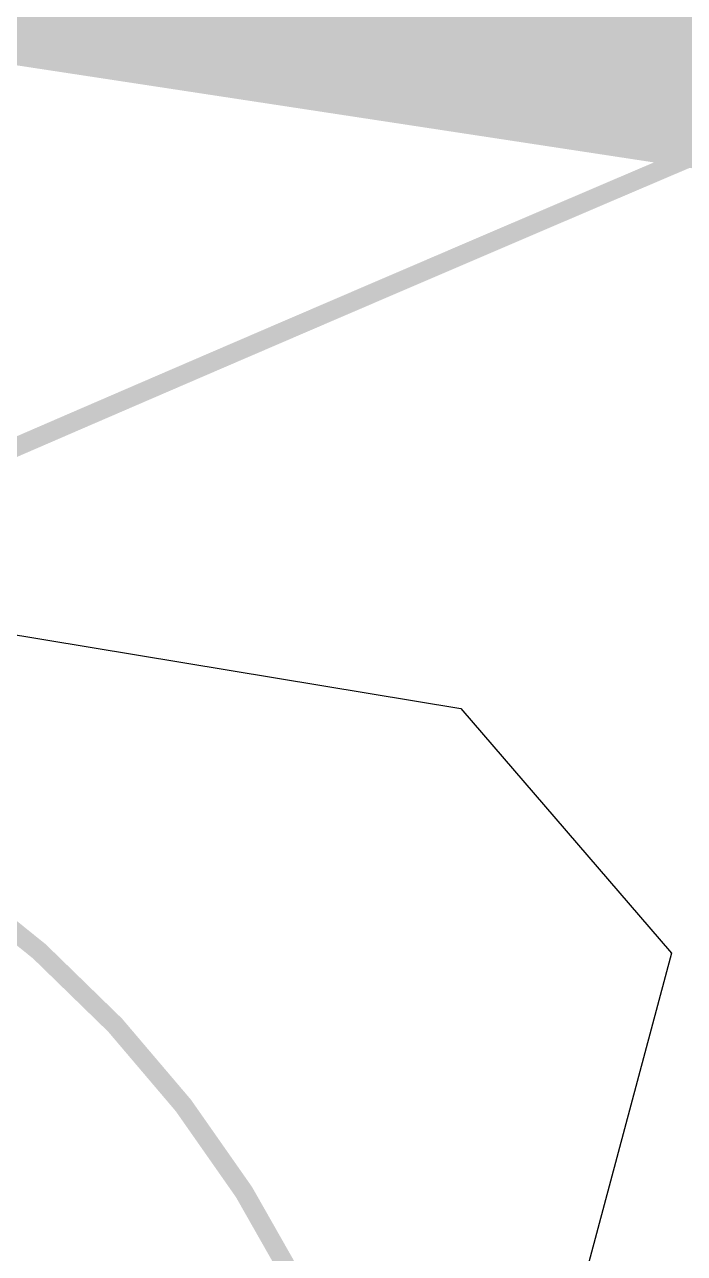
# Model space of a CAD drawing. Header units: inches. Extents: x -7 to 348, y -14 to 159.
# Drawn here: x 39.568 to 40.008, y 39.894 to 40.713 of the extents above; entities that cross this region are included whole.
import ezdxf

# ---------------------------------------------------------------- set-up
doc = ezdxf.new("R2010")
doc.units = ezdxf.units.IN
for name, color, linetype in [('Dimension', 6, 'Continuous'), ('Fabrication', 76, 'Continuous'), ('Top Layer', 1, 'Continuous')]:
    doc.layers.add(name, color=color, linetype=linetype)

msp = doc.modelspace()

# ---------------------------------------------------------------- linework, layer by layer
at = {"layer": 'Dimension', "const_width": 0.254}
msp.add_lwpolyline([(58.31, 19.467, 1), (13.31, 19.467, 1)], format="xyb", close=True, dxfattribs=at)
at = {"layer": 'Fabrication', "const_width": 0.0127}
for points in [[(24.22195, 38.2498, -0.198805), (40.83044, 40.96929)], [(24.22195, 38.2498, -0.198805), (40.83044, 40.96929)], [(39.20154, 40.27405, -0.367474), (39.83045, 39.53389)], [(39.20154, 40.27405, -0.367474), (39.83045, 39.53389)], [(39.20154, 40.27405, -0.367474), (39.83045, 39.53389)], [(39.20154, 40.27405, -0.367474), (39.83045, 39.53389)]]:
    msp.add_lwpolyline(points, format="xyb", dxfattribs=at)
for points in [[(40.00014, 40.61943), (40.01587, 40.62614)], [(40.00014, 40.61943), (40.01587, 40.62614)], [(39.9853, 40.61309), (40.00014, 40.61943)], [(39.9853, 40.61309), (40.00014, 40.61943)], [(39.95823, 40.60153), (39.97051, 40.60678)], [(39.95823, 40.60153), (39.97051, 40.60678)], [(39.97051, 40.60678), (39.9853, 40.61309)], [(39.97051, 40.60678), (39.9853, 40.61309)], [(39.94961, 40.59785), (39.95823, 40.60153)], [(39.94961, 40.59785), (39.95823, 40.60153)], [(39.92518, 40.58739), (39.93329, 40.59086)], [(39.92518, 40.58739), (39.93329, 40.59086)], [(39.93329, 40.59086), (39.94144, 40.59435)], [(39.93329, 40.59086), (39.94144, 40.59435)], [(39.94144, 40.59435), (39.94961, 40.59785)], [(39.94144, 40.59435), (39.94961, 40.59785)], [(39.90943, 40.58065), (39.91709, 40.58393)], [(39.90943, 40.58065), (39.91709, 40.58393)], [(39.91709, 40.58393), (39.92518, 40.58739)], [(39.91709, 40.58393), (39.92518, 40.58739)], [(39.88661, 40.57088), (39.89419, 40.57413)], [(39.88661, 40.57088), (39.89419, 40.57413)], [(39.89419, 40.57413), (39.9018, 40.57738)], [(39.89419, 40.57413), (39.9018, 40.57738)], [(39.9018, 40.57738), (39.90943, 40.58065)], [(39.9018, 40.57738), (39.90943, 40.58065)], [(39.87152, 40.56441), (39.87905, 40.56764)], [(39.87152, 40.56441), (39.87905, 40.56764)], [(39.87905, 40.56764), (39.88661, 40.57088)], [(39.87905, 40.56764), (39.88661, 40.57088)], [(39.84909, 40.55479), (39.85654, 40.55799)], [(39.84909, 40.55479), (39.85654, 40.55799)], [(39.85654, 40.55799), (39.86402, 40.5612)], [(39.85654, 40.55799), (39.86402, 40.5612)], [(39.86402, 40.5612), (39.87152, 40.56441)], [(39.86402, 40.5612), (39.87152, 40.56441)], [(39.83426, 40.54843), (39.84166, 40.55161)], [(39.83426, 40.54843), (39.84166, 40.55161)], [(39.84166, 40.55161), (39.84909, 40.55479)], [(39.84166, 40.55161), (39.84909, 40.55479)], [(39.81221, 40.53897), (39.81953, 40.54211)], [(39.81221, 40.53897), (39.81953, 40.54211)], [(39.81953, 40.54211), (39.82688, 40.54527)], [(39.81953, 40.54211), (39.82688, 40.54527)], [(39.82688, 40.54527), (39.83426, 40.54843)], [(39.82688, 40.54527), (39.83426, 40.54843)], [(39.79077, 40.52976), (39.79764, 40.53271)], [(39.79077, 40.52976), (39.79764, 40.53271)], [(39.79764, 40.53271), (39.80491, 40.53583)], [(39.79764, 40.53271), (39.80491, 40.53583)], [(39.80491, 40.53583), (39.81221, 40.53897)], [(39.80491, 40.53583), (39.81221, 40.53897)], [(39.77711, 40.52389), (39.78393, 40.52682)], [(39.77711, 40.52389), (39.78393, 40.52682)], [(39.78393, 40.52682), (39.79077, 40.52976)], [(39.78393, 40.52682), (39.79077, 40.52976)], [(39.75678, 40.51515), (39.76353, 40.51805)], [(39.75678, 40.51515), (39.76353, 40.51805)], [(39.76353, 40.51805), (39.77031, 40.52097)], [(39.76353, 40.51805), (39.77031, 40.52097)], [(39.77031, 40.52097), (39.77711, 40.52389)], [(39.77031, 40.52097), (39.77711, 40.52389)], [(39.73666, 40.5065), (39.74335, 40.50937)], [(39.73666, 40.5065), (39.74335, 40.50937)], [(39.74335, 40.50937), (39.75005, 40.51226)], [(39.74335, 40.50937), (39.75005, 40.51226)], [(39.75005, 40.51226), (39.75678, 40.51515)], [(39.75005, 40.51226), (39.75678, 40.51515)], [(39.71676, 40.49793), (39.72337, 40.50077)], [(39.71676, 40.49793), (39.72337, 40.50077)], [(39.72337, 40.50077), (39.73001, 40.50363)], [(39.72337, 40.50077), (39.73001, 40.50363)], [(39.73001, 40.50363), (39.73666, 40.5065)], [(39.73001, 40.50363), (39.73666, 40.5065)], [(39.69706, 40.48944), (39.7036, 40.49226)], [(39.69706, 40.48944), (39.7036, 40.49226)], [(39.7036, 40.49226), (39.71017, 40.49509)], [(39.7036, 40.49226), (39.71017, 40.49509)], [(39.71017, 40.49509), (39.71676, 40.49793)], [(39.71017, 40.49509), (39.71676, 40.49793)], [(39.67792, 40.48119), (39.68404, 40.48383)], [(39.67792, 40.48119), (39.68404, 40.48383)], [(39.68404, 40.48383), (39.69053, 40.48663)], [(39.68404, 40.48383), (39.69053, 40.48663)], [(39.69053, 40.48663), (39.69706, 40.48944)], [(39.69053, 40.48663), (39.69706, 40.48944)], [(39.65969, 40.47333), (39.66575, 40.47594)], [(39.65969, 40.47333), (39.66575, 40.47594)], [(39.66575, 40.47594), (39.67182, 40.47856)], [(39.66575, 40.47594), (39.67182, 40.47856)], [(39.67182, 40.47856), (39.67792, 40.48119)], [(39.67182, 40.47856), (39.67792, 40.48119)], [(39.64166, 40.46554), (39.64765, 40.46813)], [(39.64166, 40.46554), (39.64765, 40.46813)], [(39.64765, 40.46813), (39.65366, 40.47072)], [(39.64765, 40.46813), (39.65366, 40.47072)], [(39.65366, 40.47072), (39.65969, 40.47333)], [(39.65366, 40.47072), (39.65969, 40.47333)], [(39.6238, 40.45782), (39.62973, 40.46039)], [(39.6238, 40.45782), (39.62973, 40.46039)], [(39.62973, 40.46039), (39.63568, 40.46296)], [(39.62973, 40.46039), (39.63568, 40.46296)], [(39.63568, 40.46296), (39.64166, 40.46554)], [(39.63568, 40.46296), (39.64166, 40.46554)], [(39.60613, 40.45019), (39.612, 40.45272)], [(39.60613, 40.45019), (39.612, 40.45272)], [(39.612, 40.45272), (39.61789, 40.45527)], [(39.612, 40.45272), (39.61789, 40.45527)], [(39.61789, 40.45527), (39.6238, 40.45782)], [(39.61789, 40.45527), (39.6238, 40.45782)], [(39.58286, 40.44011), (39.58865, 40.44262)], [(39.58286, 40.44011), (39.58865, 40.44262)], [(39.58865, 40.44262), (39.59445, 40.44513)], [(39.58865, 40.44262), (39.59445, 40.44513)], [(39.59445, 40.44513), (39.60028, 40.44766)], [(39.59445, 40.44513), (39.60028, 40.44766)], [(39.60028, 40.44766), (39.60613, 40.45019)], [(39.60028, 40.44766), (39.60613, 40.45019)], [(39.54984, 40.42582), (39.58286, 40.44011)], [(39.54984, 40.42582), (39.58286, 40.44011)]]:
    msp.add_lwpolyline(points, dxfattribs=at)
at = {"layer": 'Fabrication', "const_width": 0.00635}
for points in [[(39.99697, 40.61943, 1), (40.00332, 40.61943, 1)], [(39.99697, 40.61943, 1), (40.00332, 40.61943, 1)], [(39.99697, 40.61943, 1), (40.00332, 40.61943, 1)], [(39.99697, 40.61943, 1), (40.00332, 40.61943, 1)], [(39.96733, 40.60678, 1), (39.97368, 40.60678, 1)], [(39.96733, 40.60678, 1), (39.97368, 40.60678, 1)], [(39.96733, 40.60678, 1), (39.97368, 40.60678, 1)], [(39.96733, 40.60678, 1), (39.97368, 40.60678, 1)], [(39.98212, 40.61309, 1), (39.98847, 40.61309, 1)], [(39.98212, 40.61309, 1), (39.98847, 40.61309, 1)], [(39.98212, 40.61309, 1), (39.98847, 40.61309, 1)], [(39.98212, 40.61309, 1), (39.98847, 40.61309, 1)], [(39.95505, 40.60153, 1), (39.9614, 40.60153, 1)], [(39.95505, 40.60153, 1), (39.9614, 40.60153, 1)], [(39.95505, 40.60153, 1), (39.9614, 40.60153, 1)], [(39.95505, 40.60153, 1), (39.9614, 40.60153, 1)], [(39.93012, 40.59086, 1), (39.93647, 40.59086, 1)], [(39.93012, 40.59086, 1), (39.93647, 40.59086, 1)], [(39.93012, 40.59086, 1), (39.93647, 40.59086, 1)], [(39.93012, 40.59086, 1), (39.93647, 40.59086, 1)], [(39.93826, 40.59435, 1), (39.94461, 40.59435, 1)], [(39.93826, 40.59435, 1), (39.94461, 40.59435, 1)], [(39.93826, 40.59435, 1), (39.94461, 40.59435, 1)], [(39.93826, 40.59435, 1), (39.94461, 40.59435, 1)], [(39.94644, 40.59785, 1), (39.95279, 40.59785, 1)], [(39.94644, 40.59785, 1), (39.95279, 40.59785, 1)], [(39.94644, 40.59785, 1), (39.95279, 40.59785, 1)], [(39.94644, 40.59785, 1), (39.95279, 40.59785, 1)], [(39.91391, 40.58393, 1), (39.92026, 40.58393, 1)], [(39.91391, 40.58393, 1), (39.92026, 40.58393, 1)], [(39.91391, 40.58393, 1), (39.92026, 40.58393, 1)], [(39.91391, 40.58393, 1), (39.92026, 40.58393, 1)], [(39.922, 40.58739, 1), (39.92835, 40.58739, 1)], [(39.922, 40.58739, 1), (39.92835, 40.58739, 1)], [(39.922, 40.58739, 1), (39.92835, 40.58739, 1)], [(39.922, 40.58739, 1), (39.92835, 40.58739, 1)], [(39.89101, 40.57413, 1), (39.89736, 40.57413, 1)], [(39.89101, 40.57413, 1), (39.89736, 40.57413, 1)], [(39.89101, 40.57413, 1), (39.89736, 40.57413, 1)], [(39.89101, 40.57413, 1), (39.89736, 40.57413, 1)], [(39.89862, 40.57738, 1), (39.90497, 40.57738, 1)], [(39.89862, 40.57738, 1), (39.90497, 40.57738, 1)], [(39.89862, 40.57738, 1), (39.90497, 40.57738, 1)], [(39.89862, 40.57738, 1), (39.90497, 40.57738, 1)], [(39.90625, 40.58065, 1), (39.9126, 40.58065, 1)], [(39.90625, 40.58065, 1), (39.9126, 40.58065, 1)], [(39.90625, 40.58065, 1), (39.9126, 40.58065, 1)], [(39.90625, 40.58065, 1), (39.9126, 40.58065, 1)], [(39.87588, 40.56764, 1), (39.88223, 40.56764, 1)], [(39.87588, 40.56764, 1), (39.88223, 40.56764, 1)], [(39.87588, 40.56764, 1), (39.88223, 40.56764, 1)], [(39.87588, 40.56764, 1), (39.88223, 40.56764, 1)], [(39.88343, 40.57088, 1), (39.88978, 40.57088, 1)], [(39.88343, 40.57088, 1), (39.88978, 40.57088, 1)], [(39.88343, 40.57088, 1), (39.88978, 40.57088, 1)], [(39.88343, 40.57088, 1), (39.88978, 40.57088, 1)], [(39.85336, 40.55799, 1), (39.85971, 40.55799, 1)], [(39.85336, 40.55799, 1), (39.85971, 40.55799, 1)], [(39.85336, 40.55799, 1), (39.85971, 40.55799, 1)], [(39.85336, 40.55799, 1), (39.85971, 40.55799, 1)], [(39.86084, 40.5612, 1), (39.86719, 40.5612, 1)], [(39.86084, 40.5612, 1), (39.86719, 40.5612, 1)], [(39.86084, 40.5612, 1), (39.86719, 40.5612, 1)], [(39.86084, 40.5612, 1), (39.86719, 40.5612, 1)], [(39.86835, 40.56441, 1), (39.8747, 40.56441, 1)], [(39.86835, 40.56441, 1), (39.8747, 40.56441, 1)], [(39.86835, 40.56441, 1), (39.8747, 40.56441, 1)], [(39.86835, 40.56441, 1), (39.8747, 40.56441, 1)], [(39.83849, 40.55161, 1), (39.84484, 40.55161, 1)], [(39.83849, 40.55161, 1), (39.84484, 40.55161, 1)], [(39.83849, 40.55161, 1), (39.84484, 40.55161, 1)], [(39.83849, 40.55161, 1), (39.84484, 40.55161, 1)], [(39.84591, 40.55479, 1), (39.85226, 40.55479, 1)], [(39.84591, 40.55479, 1), (39.85226, 40.55479, 1)], [(39.84591, 40.55479, 1), (39.85226, 40.55479, 1)], [(39.84591, 40.55479, 1), (39.85226, 40.55479, 1)], [(39.81636, 40.54211, 1), (39.82271, 40.54211, 1)], [(39.81636, 40.54211, 1), (39.82271, 40.54211, 1)], [(39.81636, 40.54211, 1), (39.82271, 40.54211, 1)], [(39.81636, 40.54211, 1), (39.82271, 40.54211, 1)], [(39.82371, 40.54527, 1), (39.83006, 40.54527, 1)], [(39.82371, 40.54527, 1), (39.83006, 40.54527, 1)], [(39.82371, 40.54527, 1), (39.83006, 40.54527, 1)], [(39.82371, 40.54527, 1), (39.83006, 40.54527, 1)], [(39.83108, 40.54843, 1), (39.83743, 40.54843, 1)], [(39.83108, 40.54843, 1), (39.83743, 40.54843, 1)], [(39.83108, 40.54843, 1), (39.83743, 40.54843, 1)], [(39.83108, 40.54843, 1), (39.83743, 40.54843, 1)], [(39.79446, 40.53271, 1), (39.80081, 40.53271, 1)], [(39.79446, 40.53271, 1), (39.80081, 40.53271, 1)], [(39.79446, 40.53271, 1), (39.80081, 40.53271, 1)], [(39.79446, 40.53271, 1), (39.80081, 40.53271, 1)], [(39.80173, 40.53583, 1), (39.80808, 40.53583, 1)], [(39.80173, 40.53583, 1), (39.80808, 40.53583, 1)], [(39.80173, 40.53583, 1), (39.80808, 40.53583, 1)], [(39.80173, 40.53583, 1), (39.80808, 40.53583, 1)], [(39.80903, 40.53897, 1), (39.81538, 40.53897, 1)], [(39.80903, 40.53897, 1), (39.81538, 40.53897, 1)], [(39.80903, 40.53897, 1), (39.81538, 40.53897, 1)], [(39.80903, 40.53897, 1), (39.81538, 40.53897, 1)], [(39.78075, 40.52682, 1), (39.7871, 40.52682, 1)], [(39.78075, 40.52682, 1), (39.7871, 40.52682, 1)], [(39.78075, 40.52682, 1), (39.7871, 40.52682, 1)], [(39.78075, 40.52682, 1), (39.7871, 40.52682, 1)], [(39.78759, 40.52976, 1), (39.79394, 40.52976, 1)], [(39.78759, 40.52976, 1), (39.79394, 40.52976, 1)], [(39.78759, 40.52976, 1), (39.79394, 40.52976, 1)], [(39.78759, 40.52976, 1), (39.79394, 40.52976, 1)], [(39.76036, 40.51805, 1), (39.76671, 40.51805, 1)], [(39.76036, 40.51805, 1), (39.76671, 40.51805, 1)], [(39.76036, 40.51805, 1), (39.76671, 40.51805, 1)], [(39.76036, 40.51805, 1), (39.76671, 40.51805, 1)], [(39.76713, 40.52097, 1), (39.77348, 40.52097, 1)], [(39.76713, 40.52097, 1), (39.77348, 40.52097, 1)], [(39.76713, 40.52097, 1), (39.77348, 40.52097, 1)], [(39.76713, 40.52097, 1), (39.77348, 40.52097, 1)], [(39.77393, 40.52389, 1), (39.78028, 40.52389, 1)], [(39.77393, 40.52389, 1), (39.78028, 40.52389, 1)], [(39.77393, 40.52389, 1), (39.78028, 40.52389, 1)], [(39.77393, 40.52389, 1), (39.78028, 40.52389, 1)], [(39.74017, 40.50937, 1), (39.74652, 40.50937, 1)], [(39.74017, 40.50937, 1), (39.74652, 40.50937, 1)], [(39.74017, 40.50937, 1), (39.74652, 40.50937, 1)], [(39.74017, 40.50937, 1), (39.74652, 40.50937, 1)], [(39.74688, 40.51226, 1), (39.75323, 40.51226, 1)], [(39.74688, 40.51226, 1), (39.75323, 40.51226, 1)], [(39.74688, 40.51226, 1), (39.75323, 40.51226, 1)], [(39.74688, 40.51226, 1), (39.75323, 40.51226, 1)], [(39.75361, 40.51515, 1), (39.75996, 40.51515, 1)], [(39.75361, 40.51515, 1), (39.75996, 40.51515, 1)], [(39.75361, 40.51515, 1), (39.75996, 40.51515, 1)], [(39.75361, 40.51515, 1), (39.75996, 40.51515, 1)], [(39.72019, 40.50077, 1), (39.72654, 40.50077, 1)], [(39.72019, 40.50077, 1), (39.72654, 40.50077, 1)], [(39.72019, 40.50077, 1), (39.72654, 40.50077, 1)], [(39.72019, 40.50077, 1), (39.72654, 40.50077, 1)], [(39.72683, 40.50363, 1), (39.73318, 40.50363, 1)], [(39.72683, 40.50363, 1), (39.73318, 40.50363, 1)], [(39.72683, 40.50363, 1), (39.73318, 40.50363, 1)], [(39.72683, 40.50363, 1), (39.73318, 40.50363, 1)], [(39.73349, 40.5065, 1), (39.73984, 40.5065, 1)], [(39.73349, 40.5065, 1), (39.73984, 40.5065, 1)], [(39.73349, 40.5065, 1), (39.73984, 40.5065, 1)], [(39.73349, 40.5065, 1), (39.73984, 40.5065, 1)], [(39.70042, 40.49226, 1), (39.70677, 40.49226, 1)], [(39.70042, 40.49226, 1), (39.70677, 40.49226, 1)], [(39.70042, 40.49226, 1), (39.70677, 40.49226, 1)], [(39.70042, 40.49226, 1), (39.70677, 40.49226, 1)], [(39.70699, 40.49509, 1), (39.71334, 40.49509, 1)], [(39.70699, 40.49509, 1), (39.71334, 40.49509, 1)], [(39.70699, 40.49509, 1), (39.71334, 40.49509, 1)], [(39.70699, 40.49509, 1), (39.71334, 40.49509, 1)], [(39.71358, 40.49793, 1), (39.71993, 40.49793, 1)], [(39.71358, 40.49793, 1), (39.71993, 40.49793, 1)], [(39.71358, 40.49793, 1), (39.71993, 40.49793, 1)], [(39.71358, 40.49793, 1), (39.71993, 40.49793, 1)], [(39.68086, 40.48383, 1), (39.68721, 40.48383, 1)], [(39.68086, 40.48383, 1), (39.68721, 40.48383, 1)], [(39.68086, 40.48383, 1), (39.68721, 40.48383, 1)], [(39.68086, 40.48383, 1), (39.68721, 40.48383, 1)], [(39.68736, 40.48663, 1), (39.69371, 40.48663, 1)], [(39.68736, 40.48663, 1), (39.69371, 40.48663, 1)], [(39.68736, 40.48663, 1), (39.69371, 40.48663, 1)], [(39.68736, 40.48663, 1), (39.69371, 40.48663, 1)], [(39.69388, 40.48944, 1), (39.70023, 40.48944, 1)], [(39.69388, 40.48944, 1), (39.70023, 40.48944, 1)], [(39.69388, 40.48944, 1), (39.70023, 40.48944, 1)], [(39.69388, 40.48944, 1), (39.70023, 40.48944, 1)], [(39.66257, 40.47594, 1), (39.66892, 40.47594, 1)], [(39.66257, 40.47594, 1), (39.66892, 40.47594, 1)], [(39.66257, 40.47594, 1), (39.66892, 40.47594, 1)], [(39.66257, 40.47594, 1), (39.66892, 40.47594, 1)], [(39.66865, 40.47856, 1), (39.675, 40.47856, 1)], [(39.66865, 40.47856, 1), (39.675, 40.47856, 1)], [(39.66865, 40.47856, 1), (39.675, 40.47856, 1)], [(39.66865, 40.47856, 1), (39.675, 40.47856, 1)], [(39.67474, 40.48119, 1), (39.68109, 40.48119, 1)], [(39.67474, 40.48119, 1), (39.68109, 40.48119, 1)], [(39.67474, 40.48119, 1), (39.68109, 40.48119, 1)], [(39.67474, 40.48119, 1), (39.68109, 40.48119, 1)], [(39.64447, 40.46813, 1), (39.65082, 40.46813, 1)], [(39.64447, 40.46813, 1), (39.65082, 40.46813, 1)], [(39.64447, 40.46813, 1), (39.65082, 40.46813, 1)], [(39.64447, 40.46813, 1), (39.65082, 40.46813, 1)], [(39.65048, 40.47072, 1), (39.65683, 40.47072, 1)], [(39.65048, 40.47072, 1), (39.65683, 40.47072, 1)], [(39.65048, 40.47072, 1), (39.65683, 40.47072, 1)], [(39.65048, 40.47072, 1), (39.65683, 40.47072, 1)], [(39.65652, 40.47333, 1), (39.66287, 40.47333, 1)], [(39.65652, 40.47333, 1), (39.66287, 40.47333, 1)], [(39.65652, 40.47333, 1), (39.66287, 40.47333, 1)], [(39.65652, 40.47333, 1), (39.66287, 40.47333, 1)], [(39.62656, 40.46039, 1), (39.63291, 40.46039, 1)], [(39.62656, 40.46039, 1), (39.63291, 40.46039, 1)], [(39.62656, 40.46039, 1), (39.63291, 40.46039, 1)], [(39.62656, 40.46039, 1), (39.63291, 40.46039, 1)], [(39.63251, 40.46296, 1), (39.63886, 40.46296, 1)], [(39.63251, 40.46296, 1), (39.63886, 40.46296, 1)], [(39.63251, 40.46296, 1), (39.63886, 40.46296, 1)], [(39.63251, 40.46296, 1), (39.63886, 40.46296, 1)], [(39.63848, 40.46554, 1), (39.64483, 40.46554, 1)], [(39.63848, 40.46554, 1), (39.64483, 40.46554, 1)], [(39.63848, 40.46554, 1), (39.64483, 40.46554, 1)], [(39.63848, 40.46554, 1), (39.64483, 40.46554, 1)], [(39.60882, 40.45272, 1), (39.61517, 40.45272, 1)], [(39.60882, 40.45272, 1), (39.61517, 40.45272, 1)], [(39.60882, 40.45272, 1), (39.61517, 40.45272, 1)], [(39.60882, 40.45272, 1), (39.61517, 40.45272, 1)], [(39.61471, 40.45527, 1), (39.62106, 40.45527, 1)], [(39.61471, 40.45527, 1), (39.62106, 40.45527, 1)], [(39.61471, 40.45527, 1), (39.62106, 40.45527, 1)], [(39.61471, 40.45527, 1), (39.62106, 40.45527, 1)], [(39.62062, 40.45782, 1), (39.62697, 40.45782, 1)], [(39.62062, 40.45782, 1), (39.62697, 40.45782, 1)], [(39.62062, 40.45782, 1), (39.62697, 40.45782, 1)], [(39.62062, 40.45782, 1), (39.62697, 40.45782, 1)], [(39.58547, 40.44262, 1), (39.59182, 40.44262, 1)], [(39.58547, 40.44262, 1), (39.59182, 40.44262, 1)], [(39.58547, 40.44262, 1), (39.59182, 40.44262, 1)], [(39.58547, 40.44262, 1), (39.59182, 40.44262, 1)], [(39.59128, 40.44513, 1), (39.59763, 40.44513, 1)], [(39.59128, 40.44513, 1), (39.59763, 40.44513, 1)], [(39.59128, 40.44513, 1), (39.59763, 40.44513, 1)], [(39.59128, 40.44513, 1), (39.59763, 40.44513, 1)], [(39.59711, 40.44766, 1), (39.60346, 40.44766, 1)], [(39.59711, 40.44766, 1), (39.60346, 40.44766, 1)], [(39.59711, 40.44766, 1), (39.60346, 40.44766, 1)], [(39.59711, 40.44766, 1), (39.60346, 40.44766, 1)], [(39.60296, 40.45019, 1), (39.60931, 40.45019, 1)], [(39.60296, 40.45019, 1), (39.60931, 40.45019, 1)], [(39.60296, 40.45019, 1), (39.60931, 40.45019, 1)], [(39.60296, 40.45019, 1), (39.60931, 40.45019, 1)], [(39.57968, 40.44011, 1), (39.58603, 40.44011, 1)], [(39.57968, 40.44011, 1), (39.58603, 40.44011, 1)], [(39.57968, 40.44011, 1), (39.58603, 40.44011, 1)], [(39.57968, 40.44011, 1), (39.58603, 40.44011, 1)]]:
    msp.add_lwpolyline(points, format="xyb", close=True, dxfattribs=at)
at = {"layer": 'Top Layer'}
for p, q in [((38.56514, 40.47066), (39.85907, 40.25704)), ((39.85907, 40.25704), (39.99941, 40.09381)), ((39.99941, 40.09381), (39.87577, 39.63238))]:
    msp.add_line(p, q, dxfattribs=at)
at = {"layer": 'Top Layer', "const_width": 2.032}
msp.add_lwpolyline([(23.95966, 38.67549, -0.53877), (58.06216, 22.88544)], format="xyb", dxfattribs=at)

doc.saveas('drawing.dxf')
